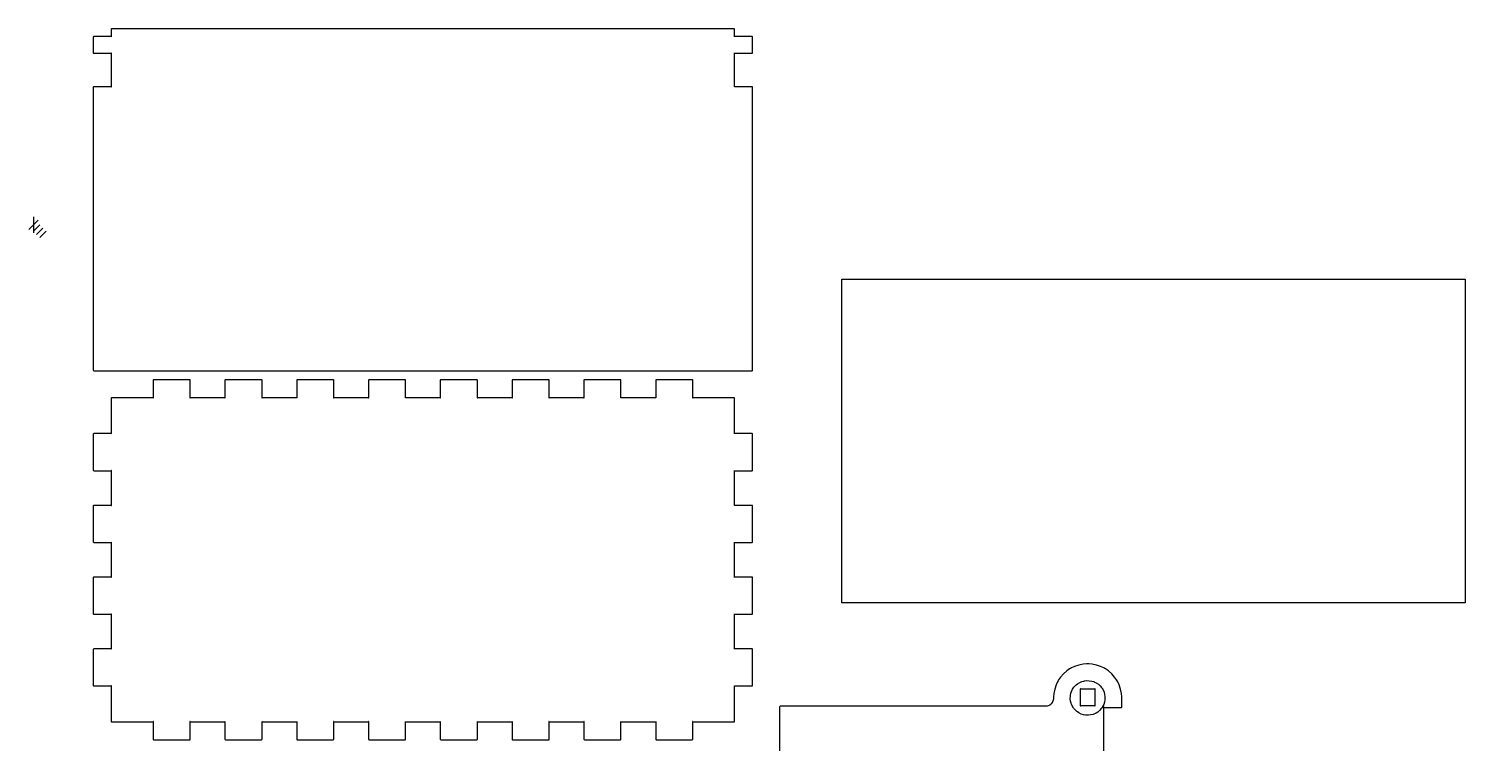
# Model space of a CAD drawing. Extents: x -1 to 239, y 10 to 330.
# Drawn here: x -0.8 to 239.3, y 210.2 to 329.8 of the extents above; entities that cross this region are included whole.
import ezdxf

# ---------------------------------------------------------------- set-up
doc = ezdxf.new("R2010")
doc.units = 0

msp = doc.modelspace()

# ---------------------------------------------------------------- linework, layer by layer
for p, q in [((13.029383, 329.775959), (13.000384, 329.721959)), ((13.000384, 329.721959), (13.000384, 329.703959)), ((13.000384, 329.703959), (13.000384, 328.50496)), ((13.081684, 329.804959), (13.029383, 329.775959)), ((13.099583, 329.804959), (13.081684, 329.804959)), ((117.099852, 329.804959), (13.099583, 329.804959)), ((117.116852, 329.804959), (117.099852, 329.804959)), ((117.170852, 329.775959), (117.116852, 329.804959)), ((117.198852, 329.721959), (117.170852, 329.775959)), ((117.198852, 329.703959), (117.198852, 329.721959)), ((117.198852, 328.50496), (117.198852, 329.703959)), ((10.029387, 328.47596), (10.000387, 328.42196)), ((10.000387, 328.42196), (10.000387, 328.40396)), ((10.000387, 328.40396), (10.000387, 325.806964)), ((10.081687, 328.50496), (10.029387, 328.47596)), ((10.099587, 328.50496), (10.081687, 328.50496)), ((13.000384, 328.50496), (10.099587, 328.50496)), ((13.000384, 328.50496), (13.000384, 328.49496)), ((13.010083, 328.50496), (13.000384, 328.50496)), ((13.000384, 328.49496), (13.014184, 328.46396)), ((13.041784, 328.49096), (13.010083, 328.50496)), ((13.014184, 328.46396), (13.037584, 328.46796)), ((13.037584, 328.46796), (13.041784, 328.49096)), ((117.188852, 328.50496), (117.156852, 328.49096)), ((117.156852, 328.49096), (117.161852, 328.46796)), ((117.161852, 328.46796), (117.183852, 328.46396)), ((117.183852, 328.46396), (117.198852, 328.49496)), ((117.198852, 328.50496), (117.188852, 328.50496)), ((120.099849, 328.50496), (117.198852, 328.50496)), ((117.198852, 328.49496), (117.198852, 328.50496)), ((120.116849, 328.50496), (120.099849, 328.50496)), ((120.170849, 328.47596), (120.116849, 328.50496)), ((120.199849, 328.42196), (120.170849, 328.47596)), ((120.199849, 328.40396), (120.199849, 328.42196)), ((120.199849, 325.806964), (120.199849, 328.40396)), ((10.000387, 325.806964), (10.000387, 325.789964)), ((10.000387, 325.789964), (10.029387, 325.736964)), ((10.029387, 325.736964), (10.081687, 325.705964)), ((10.081687, 325.705964), (10.099587, 325.705964)), ((10.099587, 325.705964), (13.000384, 325.705964)), ((13.014184, 325.748964), (13.000384, 325.716964)), ((13.000384, 325.716964), (13.000384, 325.705964)), ((13.000384, 325.705964), (13.010083, 325.705964)), ((13.000384, 325.705964), (13.000384, 320.106971)), ((13.010083, 325.705964), (13.041784, 325.720964)), ((13.037584, 325.744964), (13.014184, 325.748964)), ((13.041784, 325.720964), (13.037584, 325.744964)), ((117.161852, 325.744964), (117.156852, 325.720964)), ((117.156852, 325.720964), (117.188852, 325.705964)), ((117.183852, 325.748964), (117.161852, 325.744964)), ((117.198852, 325.716964), (117.183852, 325.748964)), ((117.188852, 325.705964), (117.198852, 325.705964)), ((117.198852, 325.705964), (117.198852, 325.716964)), ((117.198852, 320.106971), (117.198852, 325.705964)), ((117.198852, 325.705964), (120.099849, 325.705964)), ((120.099849, 325.705964), (120.116849, 325.705964)), ((120.116849, 325.705964), (120.170849, 325.736964)), ((120.170849, 325.736964), (120.199849, 325.789964)), ((120.199849, 325.789964), (120.199849, 325.806964)), ((10.029387, 320.077971), (10.000387, 320.025971)), ((10.000387, 320.025971), (10.000387, 320.007971)), ((10.000387, 320.007971), (10.000387, 275.704027)), ((10.081687, 320.106971), (10.029387, 320.077971)), ((10.099587, 320.106971), (10.081687, 320.106971)), ((13.000384, 320.106971), (10.099587, 320.106971)), ((13.000384, 320.106971), (13.000384, 320.096971)), ((13.010083, 320.106971), (13.000384, 320.106971)), ((13.000384, 320.096971), (13.014184, 320.065971)), ((13.041784, 320.093971), (13.010083, 320.106971)), ((13.014184, 320.065971), (13.037584, 320.069971)), ((13.037584, 320.069971), (13.041784, 320.093971)), ((117.188852, 320.106971), (117.156852, 320.093971)), ((117.156852, 320.093971), (117.161852, 320.069971)), ((117.161852, 320.069971), (117.183852, 320.065971)), ((117.183852, 320.065971), (117.198852, 320.096971)), ((117.198852, 320.106971), (117.188852, 320.106971)), ((120.099849, 320.106971), (117.198852, 320.106971)), ((117.198852, 320.096971), (117.198852, 320.106971)), ((120.116849, 320.106971), (120.099849, 320.106971)), ((120.170849, 320.077971), (120.116849, 320.106971)), ((120.199849, 320.025971), (120.170849, 320.077971)), ((120.199849, 320.007971), (120.199849, 320.025971)), ((120.199849, 275.704027), (120.199849, 320.007971)), ((135.12433, 287.900011), (239.324198, 287.900011)), ((135.12433, 233.80008), (135.12433, 287.900011)), ((135.12433, 287.900011), (135.12433, 287.900011)), ((239.324198, 287.900011), (239.324198, 233.80008)), ((10.000387, 275.704027), (10.000387, 272.70403)), ((120.199849, 272.70403), (120.199849, 275.704027)), ((10.000387, 272.70403), (10.000387, 272.688031)), ((10.000387, 272.688031), (10.029387, 272.634031)), ((10.029387, 272.634031), (10.081687, 272.603031)), ((10.081687, 272.603031), (10.099587, 272.603031)), ((10.099587, 272.603031), (13.099583, 272.603031)), ((13.099583, 272.603031), (117.099852, 272.603031)), ((13.099583, 272.603031), (13.099583, 272.603031)), ((117.099852, 272.603031), (120.099849, 272.603031)), ((120.099849, 272.603031), (120.116849, 272.603031)), ((120.116849, 272.603031), (120.170849, 272.634031)), ((120.170849, 272.634031), (120.199849, 272.688031)), ((120.199849, 272.688031), (120.199849, 272.70403)), ((20.028375, 271.075033), (19.999475, 271.022033)), ((19.999475, 271.022033), (19.999475, 271.004033)), ((19.999475, 271.004033), (19.999475, 268.104036)), ((20.082175, 271.104033), (20.028375, 271.075033)), ((20.100075, 271.104033), (20.082175, 271.104033)), ((26.100067, 271.104033), (20.100075, 271.104033)), ((26.116567, 271.104033), (26.100067, 271.104033)), ((26.170267, 271.075033), (26.116567, 271.104033)), ((26.200567, 271.022033), (26.170267, 271.075033)), ((26.200567, 271.004033), (26.200567, 271.022033)), ((26.200567, 268.104036), (26.200567, 271.004033)), ((32.02976, 271.075033), (32.00076, 271.022033)), ((32.00076, 271.022033), (32.00076, 271.004033)), ((32.00076, 271.004033), (32.00076, 268.104036)), ((32.08206, 271.104033), (32.02976, 271.075033)), ((32.09996, 271.104033), (32.08206, 271.104033)), ((38.099952, 271.104033), (32.09996, 271.104033)), ((38.116552, 271.104033), (38.099952, 271.104033)), ((38.170152, 271.075033), (38.116552, 271.104033)), ((38.199052, 271.022033), (38.170152, 271.075033)), ((38.199052, 271.004033), (38.199052, 271.022033)), ((38.199052, 268.104036), (38.199052, 271.004033)), ((44.028344, 271.075033), (43.999445, 271.022033)), ((43.999445, 271.022033), (43.999445, 271.004033)), ((43.999445, 271.004033), (43.999445, 268.104036)), ((44.082045, 271.104033), (44.028344, 271.075033)), ((44.099944, 271.104033), (44.082045, 271.104033)), ((50.100037, 271.104033), (44.099944, 271.104033)), ((50.116637, 271.104033), (50.100037, 271.104033)), ((50.170237, 271.075033), (50.116637, 271.104033)), ((50.200537, 271.022033), (50.170237, 271.075033)), ((50.200537, 271.004033), (50.200537, 271.022033)), ((50.200537, 268.104036), (50.200537, 271.004033)), ((56.028129, 271.075033), (55.99913, 271.022033)), ((55.99913, 271.022033), (55.99913, 271.004033)), ((55.99913, 271.004033), (55.99913, 268.104036)), ((56.082029, 271.104033), (56.028129, 271.075033)), ((56.099729, 271.104033), (56.082029, 271.104033)), ((62.099722, 271.104033), (56.099729, 271.104033)), ((62.116322, 271.104033), (62.099722, 271.104033)), ((62.169922, 271.075033), (62.116322, 271.104033)), ((62.200322, 271.022033), (62.169922, 271.075033)), ((62.200322, 271.004033), (62.200322, 271.022033)), ((62.200322, 268.104036), (62.200322, 271.004033)), ((68.029614, 271.075033), (68.000614, 271.022033)), ((68.000614, 271.022033), (68.000614, 271.004033)), ((68.000614, 271.004033), (68.000614, 268.104036)), ((68.081814, 271.104033), (68.029614, 271.075033)), ((68.099814, 271.104033), (68.081814, 271.104033)), ((74.099807, 271.104033), (68.099814, 271.104033)), ((74.116407, 271.104033), (74.099807, 271.104033)), ((74.170007, 271.075033), (74.116407, 271.104033)), ((74.200407, 271.022033), (74.170007, 271.075033)), ((74.200407, 271.004033), (74.200407, 271.022033)), ((74.200407, 268.104036), (74.200407, 271.004033)), ((80.029299, 271.075033), (80.000399, 271.022033)), ((80.000399, 271.022033), (80.000399, 271.004033)), ((80.000399, 271.004033), (80.000399, 268.104036)), ((80.081899, 271.104033), (80.029299, 271.075033)), ((80.099899, 271.104033), (80.081899, 271.104033)), ((86.099892, 271.104033), (80.099899, 271.104033)), ((86.116091, 271.104033), (86.099892, 271.104033)), ((86.170092, 271.075033), (86.116091, 271.104033)), ((86.200391, 271.022033), (86.170092, 271.075033)), ((86.200391, 271.004033), (86.200391, 271.022033)), ((86.200391, 268.104036), (86.200391, 271.004033)), ((92.027984, 271.075033), (91.999084, 271.022033)), ((91.999084, 271.022033), (91.999084, 271.004033)), ((91.999084, 271.004033), (91.999084, 268.104036)), ((92.081984, 271.104033), (92.027984, 271.075033)), ((92.099584, 271.104033), (92.081984, 271.104033)), ((98.099576, 271.104033), (92.099584, 271.104033)), ((98.116176, 271.104033), (98.099576, 271.104033)), ((98.169776, 271.075033), (98.116176, 271.104033)), ((98.200176, 271.022033), (98.169776, 271.075033)), ((98.200176, 271.004033), (98.200176, 271.022033)), ((98.200176, 268.104036), (98.200176, 271.004033)), ((104.029869, 271.075033), (104.000869, 271.022033)), ((104.000869, 271.022033), (104.000869, 271.004033)), ((104.000869, 271.004033), (104.000869, 268.104036)), ((104.081869, 271.104033), (104.029869, 271.075033)), ((104.099869, 271.104033), (104.081869, 271.104033)), ((110.099861, 271.104033), (104.099869, 271.104033)), ((110.115861, 271.104033), (110.099861, 271.104033)), ((110.169861, 271.075033), (110.115861, 271.104033)), ((110.199861, 271.022033), (110.169861, 271.075033)), ((110.199861, 271.004033), (110.199861, 271.022033)), ((110.199861, 268.104036), (110.199861, 271.004033)), ((13.029383, 268.075036), (13.000384, 268.021037)), ((13.000384, 268.021037), (13.000384, 268.004037)), ((13.000384, 268.004037), (13.000384, 262.104044)), ((13.081684, 268.104036), (13.029383, 268.075036)), ((13.099583, 268.104036), (13.081684, 268.104036)), ((19.999475, 268.104036), (13.099583, 268.104036)), ((19.999475, 268.104036), (19.999475, 268.095036)), ((20.009075, 268.104036), (19.999475, 268.104036)), ((19.999475, 268.095036), (20.013275, 268.063036)), ((20.040775, 268.090036), (20.009075, 268.104036)), ((20.013275, 268.063036), (20.036675, 268.067036)), ((20.036675, 268.067036), (20.040775, 268.090036)), ((26.189567, 268.104036), (26.157867, 268.090036)), ((26.157867, 268.090036), (26.162067, 268.067036)), ((26.162067, 268.067036), (26.185467, 268.063036)), ((26.185467, 268.063036), (26.200567, 268.095036)), ((26.200567, 268.104036), (26.189567, 268.104036)), ((32.00076, 268.104036), (26.200567, 268.104036)), ((26.200567, 268.095036), (26.200567, 268.104036)), ((32.00076, 268.104036), (32.00076, 268.095036)), ((32.01046, 268.104036), (32.00076, 268.104036)), ((32.00076, 268.095036), (32.01456, 268.063036)), ((32.04206, 268.090036), (32.01046, 268.104036)), ((32.01456, 268.063036), (32.03796, 268.067036)), ((32.03796, 268.067036), (32.04206, 268.090036)), ((38.188152, 268.104036), (38.156352, 268.090036)), ((38.156352, 268.090036), (38.162052, 268.067036)), ((38.162052, 268.067036), (38.183952, 268.063036)), ((38.183952, 268.063036), (38.199052, 268.095036)), ((38.199052, 268.104036), (38.188152, 268.104036)), ((43.999445, 268.104036), (38.199052, 268.104036)), ((38.199052, 268.095036), (38.199052, 268.104036)), ((43.999445, 268.104036), (43.999445, 268.095036)), ((44.008944, 268.104036), (43.999445, 268.104036)), ((43.999445, 268.095036), (44.013244, 268.063036)), ((44.040744, 268.090036), (44.008944, 268.104036)), ((44.013244, 268.063036), (44.036444, 268.067036)), ((44.036444, 268.067036), (44.040744, 268.090036)), ((50.189637, 268.104036), (50.157837, 268.090036)), ((50.157837, 268.090036), (50.161737, 268.067036)), ((50.161737, 268.067036), (50.185437, 268.063036)), ((50.185437, 268.063036), (50.200537, 268.095036)), ((50.200537, 268.104036), (50.189637, 268.104036)), ((55.99913, 268.104036), (50.200537, 268.104036)), ((50.200537, 268.095036), (50.200537, 268.104036)), ((55.99913, 268.104036), (55.99913, 268.095036)), ((56.009029, 268.104036), (55.99913, 268.104036)), ((55.99913, 268.095036), (56.012929, 268.063036)), ((56.040429, 268.090036), (56.009029, 268.104036)), ((56.012929, 268.063036), (56.036529, 268.067036)), ((56.036529, 268.067036), (56.040429, 268.090036)), ((62.189322, 268.104036), (62.157622, 268.090036)), ((62.157622, 268.090036), (62.161822, 268.067036)), ((62.161822, 268.067036), (62.185122, 268.063036)), ((62.185122, 268.063036), (62.200322, 268.095036)), ((62.200322, 268.104036), (62.189322, 268.104036)), ((68.000614, 268.104036), (62.200322, 268.104036)), ((62.200322, 268.095036), (62.200322, 268.104036)), ((68.000614, 268.104036), (68.000614, 268.095036)), ((68.010214, 268.104036), (68.000614, 268.104036)), ((68.000614, 268.095036), (68.014414, 268.063036)), ((68.041914, 268.090036), (68.010214, 268.104036)), ((68.014414, 268.063036), (68.037714, 268.067036)), ((68.037714, 268.067036), (68.041914, 268.090036)), ((74.189407, 268.104036), (74.157707, 268.090036)), ((74.157707, 268.090036), (74.161907, 268.067036)), ((74.161907, 268.067036), (74.185207, 268.063036)), ((74.185207, 268.063036), (74.200407, 268.095036)), ((74.200407, 268.104036), (74.189407, 268.104036)), ((80.000399, 268.104036), (74.200407, 268.104036)), ((74.200407, 268.095036), (74.200407, 268.104036)), ((80.000399, 268.104036), (80.000399, 268.095036)), ((80.010299, 268.104036), (80.000399, 268.104036)), ((80.000399, 268.095036), (80.014499, 268.063036)), ((80.041999, 268.090036), (80.010299, 268.104036)), ((80.014499, 268.063036), (80.037799, 268.067036)), ((80.037799, 268.067036), (80.041999, 268.090036)), ((86.189192, 268.104036), (86.157791, 268.090036)), ((86.157791, 268.090036), (86.161592, 268.067036)), ((86.161592, 268.067036), (86.185291, 268.063036)), ((86.185291, 268.063036), (86.200391, 268.095036)), ((86.200391, 268.104036), (86.189192, 268.104036)), ((91.999084, 268.104036), (86.200391, 268.104036)), ((86.200391, 268.095036), (86.200391, 268.104036)), ((91.999084, 268.104036), (91.999084, 268.095036)), ((92.008884, 268.104036), (91.999084, 268.104036)), ((91.999084, 268.095036), (92.012784, 268.063036)), ((92.040284, 268.090036), (92.008884, 268.104036)), ((92.012784, 268.063036), (92.036384, 268.067036)), ((92.036384, 268.067036), (92.040284, 268.090036)), ((98.189176, 268.104036), (98.157476, 268.090036)), ((98.157476, 268.090036), (98.161676, 268.067036)), ((98.161676, 268.067036), (98.184976, 268.063036)), ((98.184976, 268.063036), (98.200176, 268.095036)), ((98.200176, 268.104036), (98.189176, 268.104036)), ((104.000869, 268.104036), (98.200176, 268.104036)), ((98.200176, 268.095036), (98.200176, 268.104036)), ((104.000869, 268.104036), (104.000869, 268.095036)), ((104.009869, 268.104036), (104.000869, 268.104036)), ((104.000869, 268.095036), (104.013869, 268.063036)), ((104.041869, 268.090036), (104.009869, 268.104036)), ((104.013869, 268.063036), (104.037869, 268.067036)), ((104.037869, 268.067036), (104.041869, 268.090036)), ((110.188861, 268.104036), (110.157861, 268.090036)), ((110.157861, 268.090036), (110.161861, 268.067036)), ((110.161861, 268.067036), (110.184861, 268.063036)), ((110.184861, 268.063036), (110.199861, 268.095036)), ((110.199861, 268.104036), (110.188861, 268.104036)), ((117.099852, 268.104036), (110.199861, 268.104036)), ((110.199861, 268.095036), (110.199861, 268.104036)), ((117.116852, 268.104036), (117.099852, 268.104036)), ((117.170852, 268.075036), (117.116852, 268.104036)), ((117.198852, 268.021037), (117.170852, 268.075036)), ((117.198852, 268.004037), (117.198852, 268.021037)), ((117.198852, 262.104044), (117.198852, 268.004037)), ((10.029387, 262.075044), (10.000387, 262.021044)), ((10.000387, 262.021044), (10.000387, 262.004044)), ((10.000387, 262.004044), (10.000387, 256.004052)), ((10.081687, 262.104044), (10.029387, 262.075044)), ((10.099587, 262.104044), (10.081687, 262.104044)), ((13.000384, 262.104044), (10.099587, 262.104044)), ((13.000384, 262.104044), (13.000384, 262.094044)), ((13.010083, 262.104044), (13.000384, 262.104044)), ((13.000384, 262.094044), (13.014184, 262.063044)), ((13.041784, 262.091044), (13.010083, 262.104044)), ((13.014184, 262.063044), (13.037584, 262.067044)), ((13.037584, 262.067044), (13.041784, 262.091044)), ((117.188852, 262.104044), (117.156852, 262.091044)), ((117.156852, 262.091044), (117.161852, 262.067044)), ((117.161852, 262.067044), (117.183852, 262.063044)), ((117.183852, 262.063044), (117.198852, 262.094044)), ((117.198852, 262.104044), (117.188852, 262.104044)), ((120.099849, 262.104044), (117.198852, 262.104044)), ((117.198852, 262.094044), (117.198852, 262.104044)), ((120.116849, 262.104044), (120.099849, 262.104044)), ((120.170849, 262.075044), (120.116849, 262.104044)), ((120.199849, 262.021044), (120.170849, 262.075044)), ((120.199849, 262.004044), (120.199849, 262.021044)), ((120.199849, 256.004052), (120.199849, 262.004044)), ((10.000387, 256.004052), (10.000387, 255.987052)), ((10.000387, 255.987052), (10.029387, 255.933052)), ((10.029387, 255.933052), (10.081687, 255.904052)), ((10.081687, 255.904052), (10.099587, 255.904052)), ((10.099587, 255.904052), (13.000384, 255.904052)), ((13.014184, 255.947052), (13.000384, 255.916052)), ((13.000384, 255.916052), (13.000384, 255.904052)), ((13.000384, 255.904052), (13.010083, 255.904052)), ((13.000384, 255.904052), (13.000384, 250.104059)), ((13.010083, 255.904052), (13.041784, 255.919052)), ((13.037584, 255.942052), (13.014184, 255.947052)), ((13.041784, 255.919052), (13.037584, 255.942052)), ((117.161852, 255.942052), (117.156852, 255.919052)), ((117.156852, 255.919052), (117.188852, 255.904052)), ((117.183852, 255.947052), (117.161852, 255.942052)), ((117.198852, 255.916052), (117.183852, 255.947052)), ((117.188852, 255.904052), (117.198852, 255.904052)), ((117.198852, 255.904052), (117.198852, 255.916052)), ((117.198852, 250.104059), (117.198852, 255.904052)), ((117.198852, 255.904052), (120.099849, 255.904052)), ((120.099849, 255.904052), (120.116849, 255.904052)), ((120.116849, 255.904052), (120.170849, 255.933052)), ((120.170849, 255.933052), (120.199849, 255.987052)), ((120.199849, 255.987052), (120.199849, 256.004052)), ((10.029387, 250.075059), (10.000387, 250.022059)), ((10.000387, 250.022059), (10.000387, 250.004059)), ((10.000387, 250.004059), (10.000387, 244.004067)), ((10.081687, 250.104059), (10.029387, 250.075059)), ((10.099587, 250.104059), (10.081687, 250.104059)), ((13.000384, 250.104059), (10.099587, 250.104059)), ((13.000384, 250.104059), (13.000384, 250.095059)), ((13.010083, 250.104059), (13.000384, 250.104059)), ((13.000384, 250.095059), (13.014184, 250.063059)), ((13.041784, 250.091059), (13.010083, 250.104059)), ((13.014184, 250.063059), (13.037584, 250.067059)), ((13.037584, 250.067059), (13.041784, 250.091059)), ((117.188852, 250.104059), (117.156852, 250.091059)), ((117.156852, 250.091059), (117.161852, 250.067059)), ((117.161852, 250.067059), (117.183852, 250.063059)), ((117.183852, 250.063059), (117.198852, 250.095059)), ((117.198852, 250.104059), (117.188852, 250.104059)), ((120.099849, 250.104059), (117.198852, 250.104059)), ((117.198852, 250.095059), (117.198852, 250.104059)), ((120.116849, 250.104059), (120.099849, 250.104059)), ((120.170849, 250.075059), (120.116849, 250.104059)), ((120.199849, 250.022059), (120.170849, 250.075059)), ((120.199849, 250.004059), (120.199849, 250.022059)), ((120.199849, 244.004067), (120.199849, 250.004059)), ((10.000387, 244.004067), (10.000387, 243.987067)), ((10.000387, 243.987067), (10.029387, 243.933067)), ((10.029387, 243.933067), (10.081687, 243.905067)), ((10.081687, 243.905067), (10.099587, 243.905067)), ((10.099587, 243.905067), (13.000384, 243.905067)), ((13.014184, 243.947067), (13.000384, 243.915067)), ((13.000384, 243.915067), (13.000384, 243.905067)), ((13.000384, 243.905067), (13.010083, 243.905067)), ((13.000384, 243.905067), (13.000384, 238.104074)), ((13.010083, 243.905067), (13.041784, 243.920067)), ((13.037584, 243.942067), (13.014184, 243.947067)), ((13.041784, 243.920067), (13.037584, 243.942067)), ((117.161852, 243.942067), (117.156852, 243.920067)), ((117.156852, 243.920067), (117.188852, 243.905067)), ((117.183852, 243.947067), (117.161852, 243.942067)), ((117.198852, 243.915067), (117.183852, 243.947067)), ((117.188852, 243.905067), (117.198852, 243.905067)), ((117.198852, 243.905067), (117.198852, 243.915067)), ((117.198852, 238.104074), (117.198852, 243.905067)), ((117.198852, 243.905067), (120.099849, 243.905067)), ((120.099849, 243.905067), (120.116849, 243.905067)), ((120.116849, 243.905067), (120.170849, 243.933067)), ((120.170849, 243.933067), (120.199849, 243.987067)), ((120.199849, 243.987067), (120.199849, 244.004067)), ((10.029387, 238.075074), (10.000387, 238.022074)), ((10.000387, 238.022074), (10.000387, 238.004074)), ((10.000387, 238.004074), (10.000387, 232.004082)), ((10.081687, 238.104074), (10.029387, 238.075074)), ((10.099587, 238.104074), (10.081687, 238.104074)), ((13.000384, 238.104074), (10.099587, 238.104074)), ((13.000384, 238.104074), (13.000384, 238.095074)), ((13.010083, 238.104074), (13.000384, 238.104074)), ((13.000384, 238.095074), (13.014184, 238.063074)), ((13.041784, 238.090074), (13.010083, 238.104074)), ((13.014184, 238.063074), (13.037584, 238.067074)), ((13.037584, 238.067074), (13.041784, 238.090074)), ((117.188852, 238.104074), (117.156852, 238.090074)), ((117.156852, 238.090074), (117.161852, 238.067074)), ((117.161852, 238.067074), (117.183852, 238.063074)), ((117.183852, 238.063074), (117.198852, 238.095074)), ((117.198852, 238.104074), (117.188852, 238.104074)), ((120.099849, 238.104074), (117.198852, 238.104074)), ((117.198852, 238.095074), (117.198852, 238.104074)), ((120.116849, 238.104074), (120.099849, 238.104074)), ((120.170849, 238.075074), (120.116849, 238.104074)), ((120.199849, 238.022074), (120.170849, 238.075074)), ((120.199849, 238.004074), (120.199849, 238.022074)), ((120.199849, 232.004082), (120.199849, 238.004074)), ((239.324198, 233.80008), (135.12433, 233.80008)), ((10.000387, 232.004082), (10.000387, 231.987082)), ((10.000387, 231.987082), (10.029387, 231.933082)), ((10.029387, 231.933082), (10.081687, 231.903082)), ((10.081687, 231.903082), (10.099587, 231.903082)), ((10.099587, 231.903082), (13.000384, 231.903082)), ((13.014184, 231.946082), (13.000384, 231.914082)), ((13.000384, 231.914082), (13.000384, 231.903082)), ((13.000384, 231.903082), (13.010083, 231.903082)), ((13.000384, 231.903082), (13.000384, 226.104089)), ((13.010083, 231.903082), (13.041784, 231.918082)), ((13.037584, 231.942082), (13.014184, 231.946082)), ((13.041784, 231.918082), (13.037584, 231.942082)), ((117.161852, 231.942082), (117.156852, 231.918082)), ((117.156852, 231.918082), (117.188852, 231.903082)), ((117.183852, 231.946082), (117.161852, 231.942082)), ((117.198852, 231.914082), (117.183852, 231.946082)), ((117.188852, 231.903082), (117.198852, 231.903082)), ((117.198852, 231.903082), (117.198852, 231.914082)), ((117.198852, 226.104089), (117.198852, 231.903082)), ((117.198852, 231.903082), (120.099849, 231.903082)), ((120.099849, 231.903082), (120.116849, 231.903082)), ((120.116849, 231.903082), (120.170849, 231.933082)), ((120.170849, 231.933082), (120.199849, 231.987082)), ((120.199849, 231.987082), (120.199849, 232.004082)), ((10.029387, 226.076089), (10.000387, 226.022089)), ((10.000387, 226.022089), (10.000387, 226.004089)), ((10.000387, 226.004089), (10.000387, 220.004097)), ((10.081687, 226.104089), (10.029387, 226.076089)), ((10.099587, 226.104089), (10.081687, 226.104089)), ((13.000384, 226.104089), (10.099587, 226.104089)), ((13.000384, 226.104089), (13.000384, 226.095089)), ((13.010083, 226.104089), (13.000384, 226.104089)), ((13.000384, 226.095089), (13.014184, 226.063089)), ((13.041784, 226.091089), (13.010083, 226.104089)), ((13.014184, 226.063089), (13.037584, 226.067089)), ((13.037584, 226.067089), (13.041784, 226.091089)), ((117.188852, 226.104089), (117.156852, 226.091089)), ((117.156852, 226.091089), (117.161852, 226.067089)), ((117.161852, 226.067089), (117.183852, 226.063089)), ((117.183852, 226.063089), (117.198852, 226.095089)), ((117.198852, 226.104089), (117.188852, 226.104089)), ((120.099849, 226.104089), (117.198852, 226.104089)), ((117.198852, 226.095089), (117.198852, 226.104089)), ((120.116849, 226.104089), (120.099849, 226.104089)), ((120.170849, 226.076089), (120.116849, 226.104089)), ((120.199849, 226.022089), (120.170849, 226.076089)), ((120.199849, 226.004089), (120.199849, 226.022089)), ((120.199849, 220.004097), (120.199849, 226.004089)), ((174.72678, 223.406093), (174.020781, 223.168093)), ((175.455779, 223.552093), (174.72678, 223.406093)), ((176.013778, 223.600092), (175.455779, 223.552093)), ((176.201778, 223.600092), (176.013778, 223.600092)), ((176.386778, 223.600092), (176.201778, 223.600092)), ((176.945777, 223.552093), (176.386778, 223.600092)), ((177.675776, 223.406093), (176.945777, 223.552093)), ((178.379775, 223.168093), (177.675776, 223.406093)), ((171.358784, 220.912096), (171.266784, 220.751096)), ((171.680784, 221.372095), (171.358784, 220.912096)), ((172.171783, 221.932095), (171.680784, 221.372095)), ((172.731782, 222.422094), (172.171783, 221.932095)), ((173.191782, 222.745094), (172.731782, 222.422094)), ((173.352782, 222.837094), (173.191782, 222.745094)), ((173.512781, 222.931093), (173.352782, 222.837094)), ((174.020781, 223.168093), (173.512781, 222.931093)), ((178.888775, 222.931093), (178.379775, 223.168093)), ((179.050774, 222.837094), (178.888775, 222.931093)), ((179.210774, 222.745094), (179.050774, 222.837094)), ((179.670774, 222.422094), (179.210774, 222.745094)), ((180.229773, 221.932095), (179.670774, 222.422094)), ((180.719772, 221.372095), (180.229773, 221.932095)), ((181.041772, 220.913096), (180.719772, 221.372095)), ((181.135772, 220.751096), (181.041772, 220.913096)), ((10.000387, 220.004097), (10.000387, 219.987097)), ((10.000387, 219.987097), (10.029387, 219.934097)), ((10.029387, 219.934097), (10.081687, 219.903097)), ((10.081687, 219.903097), (10.099587, 219.903097)), ((10.099587, 219.903097), (13.000384, 219.903097)), ((13.014184, 219.946097), (13.000384, 219.914097)), ((13.000384, 219.914097), (13.000384, 219.903097)), ((13.000384, 219.903097), (13.010083, 219.903097)), ((13.000384, 219.903097), (13.000384, 214.004105)), ((13.010083, 219.903097), (13.041784, 219.918097)), ((13.037584, 219.942097), (13.014184, 219.946097)), ((13.041784, 219.918097), (13.037584, 219.942097)), ((117.161852, 219.942097), (117.156852, 219.918097)), ((117.156852, 219.918097), (117.188852, 219.903097)), ((117.183852, 219.946097), (117.161852, 219.942097)), ((117.198852, 219.914097), (117.183852, 219.946097)), ((117.188852, 219.903097), (117.198852, 219.903097)), ((117.198852, 219.903097), (117.198852, 219.914097)), ((117.198852, 214.004105), (117.198852, 219.903097)), ((117.198852, 219.903097), (120.099849, 219.903097)), ((120.099849, 219.903097), (120.116849, 219.903097)), ((120.116849, 219.903097), (120.170849, 219.934097)), ((120.170849, 219.934097), (120.199849, 219.987097)), ((120.199849, 219.987097), (120.199849, 220.004097)), ((170.550785, 218.648099), (170.502785, 218.090099)), ((170.695785, 219.378098), (170.550785, 218.648099)), ((170.935785, 220.082097), (170.695785, 219.378098)), ((171.172784, 220.591096), (170.935785, 220.082097)), ((171.266784, 220.751096), (171.172784, 220.591096)), ((173.358782, 218.487099), (173.382782, 218.586099)), ((173.382782, 218.586099), (173.406781, 218.686099)), ((173.406781, 218.686099), (173.508781, 218.981098)), ((173.508781, 218.981098), (173.688781, 219.352098)), ((173.688781, 219.352098), (173.920781, 219.694098)), ((173.920781, 219.694098), (174.124781, 219.931097)), ((174.124781, 219.931097), (174.20078, 220.001097)), ((174.20078, 220.001097), (174.27478, 220.073097)), ((174.27478, 220.073097), (174.51978, 220.266097)), ((174.51978, 220.266097), (174.87278, 220.480096)), ((174.87278, 220.480096), (175.251779, 220.643096)), ((174.964779, 219.440098), (174.95978, 219.417098)), ((174.95978, 219.417098), (174.99178, 219.402098)), ((174.98678, 219.444098), (174.964779, 219.440098)), ((175.00178, 219.413098), (174.98678, 219.444098)), ((174.99178, 219.402098), (175.00178, 219.402098)), ((175.00178, 219.402098), (175.00178, 219.413098)), ((175.00178, 216.601101), (175.00178, 219.402098)), ((175.00178, 219.402098), (176.201778, 219.402098)), ((175.251779, 220.643096), (175.550779, 220.730096)), ((175.550779, 220.730096), (175.652779, 220.749096)), ((175.652779, 220.749096), (175.753779, 220.770096)), ((175.753779, 220.770096), (176.063778, 220.799096)), ((176.063778, 220.799096), (176.476778, 220.789096)), ((176.201778, 219.402098), (177.399777, 219.402098)), ((176.201778, 219.402098), (176.201778, 219.402098)), ((176.476778, 220.789096), (176.882777, 220.720096)), ((176.882777, 220.720096), (177.182777, 220.632096)), ((177.182777, 220.632096), (177.278777, 220.594096)), ((177.278777, 220.594096), (177.373776, 220.556096)), ((177.373776, 220.556096), (177.652776, 220.413097)), ((177.413776, 219.444098), (177.399777, 219.413098)), ((177.399777, 219.413098), (177.399777, 219.402098)), ((177.399777, 219.402098), (177.409776, 219.402098)), ((177.399777, 219.402098), (177.399777, 216.601101)), ((177.409776, 219.402098), (177.441776, 219.417098)), ((177.437776, 219.440098), (177.413776, 219.444098)), ((177.441776, 219.417098), (177.437776, 219.440098)), ((177.652776, 220.413097), (177.993776, 220.182097)), ((177.993776, 220.182097), (178.298775, 219.905097)), ((178.298775, 219.905097), (178.502775, 219.669097)), ((178.502775, 219.669097), (178.562775, 219.583098)), ((178.562775, 219.583098), (178.622775, 219.501098)), ((178.622775, 219.501098), (178.777775, 219.231098)), ((178.777775, 219.231098), (178.940775, 218.852098)), ((178.940775, 218.852098), (179.047774, 218.452099)), ((181.228772, 220.591096), (181.135772, 220.751096)), ((181.465771, 220.082097), (181.228772, 220.591096)), ((181.704771, 219.378098), (181.465771, 220.082097)), ((181.849771, 218.648099), (181.704771, 219.378098)), ((181.899771, 218.090099), (181.849771, 218.648099)), ((124.728843, 216.473101), (124.699843, 216.420101)), ((124.699843, 216.420101), (124.699843, 216.402102)), ((124.699843, 216.402102), (124.699843, 209.051111)), ((124.782843, 216.502102), (124.728843, 216.473101)), ((124.800843, 216.502102), (124.782843, 216.502102)), ((169.102787, 216.502102), (124.800843, 216.502102)), ((169.192787, 216.502102), (169.102787, 216.502102)), ((169.465786, 216.551101), (169.192787, 216.502102)), ((169.750786, 216.659101), (169.465786, 216.551101)), ((169.804786, 216.690101), (169.750786, 216.659101)), ((169.856786, 216.721101), (169.804786, 216.690101)), ((170.092786, 216.913101), (169.856786, 216.721101)), ((170.283786, 217.1501), (170.092786, 216.913101)), ((170.315785, 217.202101), (170.283786, 217.1501)), ((170.345786, 217.2561), (170.315785, 217.202101)), ((170.454785, 217.5401), (170.345786, 217.2561)), ((170.502785, 217.8131), (170.454785, 217.5401)), ((170.502785, 218.090099), (170.502785, 217.9021)), ((170.502785, 217.9021), (170.502785, 217.8131)), ((173.304782, 217.7641), (173.313782, 218.178099)), ((173.353781, 217.3551), (173.304782, 217.7641)), ((173.313782, 218.178099), (173.358782, 218.487099)), ((173.426782, 217.051101), (173.353781, 217.3551)), ((173.461781, 216.953101), (173.426782, 217.051101)), ((173.494781, 216.856101), (173.461781, 216.953101)), ((173.624781, 216.572101), (173.494781, 216.856101)), ((173.838781, 216.220102), (173.624781, 216.572101)), ((174.100781, 215.903102), (173.838781, 216.220102)), ((174.99178, 216.601101), (174.95978, 216.588101)), ((174.95978, 216.588101), (174.964779, 216.564101)), ((174.964779, 216.564101), (174.98678, 216.560101)), ((174.98678, 216.560101), (175.00178, 216.592101)), ((175.00178, 216.601101), (174.99178, 216.601101)), ((177.399777, 216.601101), (175.00178, 216.601101)), ((175.00178, 216.592101), (175.00178, 216.601101)), ((177.399777, 216.601101), (177.399777, 216.592101)), ((177.409776, 216.601101), (177.399777, 216.601101)), ((177.399777, 216.592101), (177.413776, 216.560101)), ((177.441776, 216.588101), (177.409776, 216.601101)), ((177.413776, 216.560101), (177.437776, 216.564101)), ((177.437776, 216.564101), (177.441776, 216.588101)), ((178.480775, 216.110102), (178.202776, 215.804102)), ((178.660775, 216.364102), (178.480775, 216.110102)), ((178.713775, 216.452101), (178.660775, 216.364102)), ((178.710775, 216.449102), (178.699775, 216.414101)), ((178.699775, 216.414101), (178.699775, 216.402102)), ((178.699775, 216.402102), (178.699775, 216.389102)), ((178.699775, 216.389102), (178.710775, 216.356102)), ((178.713775, 216.452101), (178.710775, 216.449102)), ((178.710775, 216.356102), (178.713775, 216.352101)), ((178.763775, 216.542101), (178.713775, 216.452101)), ((178.717775, 216.461101), (178.713775, 216.452101)), ((178.713775, 216.352101), (178.714775, 216.349102)), ((178.714775, 216.349102), (178.744775, 216.318102)), ((178.777775, 216.502102), (178.717775, 216.461101)), ((178.744775, 216.318102), (178.748775, 216.315102)), ((178.748775, 216.315102), (178.751775, 216.313102)), ((178.751775, 216.313102), (178.787775, 216.303102)), ((178.893775, 216.826101), (178.763775, 216.542101)), ((178.799775, 216.502102), (178.777775, 216.502102)), ((178.787775, 216.303102), (178.799775, 216.303102)), ((178.816775, 216.502102), (178.799775, 216.502102)), ((178.799775, 216.303102), (181.800771, 216.303102)), ((178.870775, 216.473101), (178.816775, 216.502102)), ((178.899775, 216.420101), (178.870775, 216.473101)), ((179.019775, 217.219101), (178.893775, 216.826101)), ((178.899775, 216.402102), (178.899775, 216.420101)), ((178.899775, 209.051111), (178.899775, 216.402102)), ((179.087774, 217.6271), (179.019775, 217.219101)), ((179.047774, 218.452099), (179.092774, 218.143099)), ((179.101774, 217.9381), (179.087774, 217.6271)), ((179.092774, 218.143099), (179.097774, 218.040099)), ((179.097774, 218.040099), (179.101774, 217.9381)), ((181.800771, 216.303102), (181.816771, 216.303102)), ((181.816771, 216.303102), (181.870771, 216.331102)), ((181.870771, 216.331102), (181.899771, 216.385102)), ((181.899771, 217.9021), (181.899771, 218.090099)), ((181.899771, 216.402102), (181.899771, 217.9021)), ((181.899771, 216.385102), (181.899771, 216.402102)), ((13.000384, 214.004105), (13.000384, 213.987105)), ((13.000384, 213.987105), (13.029383, 213.934105)), ((13.029383, 213.934105), (13.081684, 213.905105)), ((13.081684, 213.905105), (13.099583, 213.905105)), ((13.099583, 213.905105), (19.999475, 213.905105)), ((13.099583, 213.905105), (13.099583, 213.905105)), ((20.013275, 213.947105), (19.999475, 213.916105)), ((19.999475, 213.916105), (19.999475, 213.905105)), ((19.999475, 213.905105), (20.009075, 213.905105)), ((19.999475, 213.905105), (19.999475, 211.004108)), ((20.009075, 213.905105), (20.040775, 213.920105)), ((20.036675, 213.942105), (20.013275, 213.947105)), ((20.040775, 213.920105), (20.036675, 213.942105)), ((26.162067, 213.942105), (26.157867, 213.920105)), ((26.157867, 213.920105), (26.189567, 213.905105)), ((26.185467, 213.947105), (26.162067, 213.942105)), ((26.200567, 213.916105), (26.185467, 213.947105)), ((26.189567, 213.905105), (26.200567, 213.905105)), ((26.200567, 213.905105), (26.200567, 213.916105)), ((26.200567, 211.004108), (26.200567, 213.905105)), ((26.200567, 213.905105), (32.00076, 213.905105)), ((32.01456, 213.947105), (32.00076, 213.916105)), ((32.00076, 213.916105), (32.00076, 213.905105)), ((32.00076, 213.905105), (32.01046, 213.905105)), ((32.00076, 213.905105), (32.00076, 211.004108)), ((32.01046, 213.905105), (32.04206, 213.920105)), ((32.03796, 213.942105), (32.01456, 213.947105)), ((32.04206, 213.920105), (32.03796, 213.942105)), ((38.162052, 213.942105), (38.156352, 213.920105)), ((38.156352, 213.920105), (38.188152, 213.905105)), ((38.183952, 213.947105), (38.162052, 213.942105)), ((38.199052, 213.916105), (38.183952, 213.947105)), ((38.188152, 213.905105), (38.199052, 213.905105)), ((38.199052, 213.905105), (38.199052, 213.916105)), ((38.199052, 211.004108), (38.199052, 213.905105)), ((38.199052, 213.905105), (43.999445, 213.905105)), ((44.013244, 213.947105), (43.999445, 213.916105)), ((43.999445, 213.916105), (43.999445, 213.905105)), ((43.999445, 213.905105), (44.008944, 213.905105)), ((43.999445, 213.905105), (43.999445, 211.004108)), ((44.008944, 213.905105), (44.040744, 213.920105)), ((44.036444, 213.942105), (44.013244, 213.947105)), ((44.040744, 213.920105), (44.036444, 213.942105)), ((50.161737, 213.942105), (50.157837, 213.920105)), ((50.157837, 213.920105), (50.189637, 213.905105)), ((50.185437, 213.947105), (50.161737, 213.942105)), ((50.200537, 213.916105), (50.185437, 213.947105)), ((50.189637, 213.905105), (50.200537, 213.905105)), ((50.200537, 213.905105), (50.200537, 213.916105)), ((50.200537, 211.004108), (50.200537, 213.905105)), ((50.200537, 213.905105), (55.99913, 213.905105)), ((56.012929, 213.947105), (55.99913, 213.916105)), ((55.99913, 213.916105), (55.99913, 213.905105)), ((55.99913, 213.905105), (56.009029, 213.905105)), ((55.99913, 213.905105), (55.99913, 211.004108)), ((56.009029, 213.905105), (56.040429, 213.920105)), ((56.036529, 213.942105), (56.012929, 213.947105)), ((56.040429, 213.920105), (56.036529, 213.942105)), ((62.161822, 213.942105), (62.157622, 213.920105)), ((62.157622, 213.920105), (62.189322, 213.905105)), ((62.185122, 213.947105), (62.161822, 213.942105)), ((62.200322, 213.916105), (62.185122, 213.947105)), ((62.189322, 213.905105), (62.200322, 213.905105)), ((62.200322, 213.905105), (62.200322, 213.916105)), ((62.200322, 211.004108), (62.200322, 213.905105)), ((62.200322, 213.905105), (68.000614, 213.905105)), ((68.014414, 213.947105), (68.000614, 213.916105)), ((68.000614, 213.916105), (68.000614, 213.905105)), ((68.000614, 213.905105), (68.010214, 213.905105)), ((68.000614, 213.905105), (68.000614, 211.004108)), ((68.010214, 213.905105), (68.041914, 213.920105)), ((68.037714, 213.942105), (68.014414, 213.947105)), ((68.041914, 213.920105), (68.037714, 213.942105)), ((74.161907, 213.942105), (74.157707, 213.920105)), ((74.157707, 213.920105), (74.189407, 213.905105)), ((74.185207, 213.947105), (74.161907, 213.942105)), ((74.200407, 213.916105), (74.185207, 213.947105)), ((74.189407, 213.905105), (74.200407, 213.905105)), ((74.200407, 213.905105), (74.200407, 213.916105)), ((74.200407, 211.004108), (74.200407, 213.905105)), ((74.200407, 213.905105), (80.000399, 213.905105)), ((80.014499, 213.947105), (80.000399, 213.916105)), ((80.000399, 213.916105), (80.000399, 213.905105)), ((80.000399, 213.905105), (80.010299, 213.905105)), ((80.000399, 213.905105), (80.000399, 211.004108)), ((80.010299, 213.905105), (80.041999, 213.920105)), ((80.037799, 213.942105), (80.014499, 213.947105)), ((80.041999, 213.920105), (80.037799, 213.942105)), ((86.161592, 213.942105), (86.157791, 213.920105)), ((86.157791, 213.920105), (86.189192, 213.905105)), ((86.185291, 213.947105), (86.161592, 213.942105)), ((86.200391, 213.916105), (86.185291, 213.947105)), ((86.189192, 213.905105), (86.200391, 213.905105)), ((86.200391, 213.905105), (86.200391, 213.916105)), ((86.200391, 211.004108), (86.200391, 213.905105)), ((86.200391, 213.905105), (91.999084, 213.905105)), ((92.012784, 213.947105), (91.999084, 213.916105)), ((91.999084, 213.916105), (91.999084, 213.905105)), ((91.999084, 213.905105), (92.008884, 213.905105)), ((91.999084, 213.905105), (91.999084, 211.004108)), ((92.008884, 213.905105), (92.040284, 213.920105)), ((92.036384, 213.942105), (92.012784, 213.947105)), ((92.040284, 213.920105), (92.036384, 213.942105)), ((98.161676, 213.942105), (98.157476, 213.920105)), ((98.157476, 213.920105), (98.189176, 213.905105)), ((98.184976, 213.947105), (98.161676, 213.942105)), ((98.200176, 213.916105), (98.184976, 213.947105)), ((98.189176, 213.905105), (98.200176, 213.905105)), ((98.200176, 213.905105), (98.200176, 213.916105)), ((98.200176, 211.004108), (98.200176, 213.905105)), ((98.200176, 213.905105), (104.000869, 213.905105)), ((104.013869, 213.947105), (104.000869, 213.916105)), ((104.000869, 213.916105), (104.000869, 213.905105)), ((104.000869, 213.905105), (104.009869, 213.905105)), ((104.000869, 213.905105), (104.000869, 211.004108)), ((104.009869, 213.905105), (104.041869, 213.920105)), ((104.037869, 213.942105), (104.013869, 213.947105)), ((104.041869, 213.920105), (104.037869, 213.942105)), ((110.161861, 213.942105), (110.157861, 213.920105)), ((110.157861, 213.920105), (110.188861, 213.905105)), ((110.184861, 213.947105), (110.161861, 213.942105)), ((110.199861, 213.916105), (110.184861, 213.947105)), ((110.188861, 213.905105), (110.199861, 213.905105)), ((110.199861, 213.905105), (110.199861, 213.916105)), ((110.199861, 211.004108), (110.199861, 213.905105)), ((110.199861, 213.905105), (117.099852, 213.905105)), ((117.099852, 213.905105), (117.116852, 213.905105)), ((117.116852, 213.905105), (117.170852, 213.934105)), ((117.170852, 213.934105), (117.198852, 213.987105)), ((117.198852, 213.987105), (117.198852, 214.004105)), ((174.32678, 215.688102), (174.100781, 215.903102)), ((174.40878, 215.623103), (174.32678, 215.688102)), ((174.48978, 215.560103), (174.40878, 215.623103)), ((174.75178, 215.390103), (174.48978, 215.560103)), ((175.123779, 215.210103), (174.75178, 215.390103)), ((175.515779, 215.084103), (175.123779, 215.210103)), ((175.822778, 215.025103), (175.515779, 215.084103)), ((175.925778, 215.015103), (175.822778, 215.025103)), ((176.027778, 215.006103), (175.925778, 215.015103)), ((176.340778, 215.006103), (176.027778, 215.006103)), ((176.749777, 215.055103), (176.340778, 215.006103)), ((177.148777, 215.161103), (176.749777, 215.055103)), ((177.438777, 215.277103), (177.148777, 215.161103)), ((177.530776, 215.324103), (177.438777, 215.277103)), ((177.621776, 215.372103), (177.530776, 215.324103)), ((177.883776, 215.540103), (177.621776, 215.372103)), ((178.202776, 215.804102), (177.883776, 215.540103)), ((19.999475, 211.004108), (19.999475, 210.987108)), ((19.999475, 210.987108), (20.028375, 210.934108)), ((20.028375, 210.934108), (20.082175, 210.905109)), ((20.082175, 210.905109), (20.100075, 210.905109)), ((20.100075, 210.905109), (26.100067, 210.905109)), ((26.100067, 210.905109), (26.116567, 210.905109)), ((26.116567, 210.905109), (26.170267, 210.934108)), ((26.170267, 210.934108), (26.200567, 210.987108)), ((26.200567, 210.987108), (26.200567, 211.004108)), ((32.00076, 211.004108), (32.00076, 210.987108)), ((32.00076, 210.987108), (32.02976, 210.934108)), ((32.02976, 210.934108), (32.08206, 210.905109)), ((32.08206, 210.905109), (32.09996, 210.905109)), ((32.09996, 210.905109), (38.099952, 210.905109)), ((38.099952, 210.905109), (38.116552, 210.905109)), ((38.116552, 210.905109), (38.170152, 210.934108)), ((38.170152, 210.934108), (38.199052, 210.987108)), ((38.199052, 210.987108), (38.199052, 211.004108)), ((43.999445, 211.004108), (43.999445, 210.987108)), ((43.999445, 210.987108), (44.028344, 210.934108)), ((44.028344, 210.934108), (44.082045, 210.905109)), ((44.082045, 210.905109), (44.099944, 210.905109)), ((44.099944, 210.905109), (50.100037, 210.905109)), ((50.100037, 210.905109), (50.116637, 210.905109)), ((50.116637, 210.905109), (50.170237, 210.934108)), ((50.170237, 210.934108), (50.200537, 210.987108)), ((50.200537, 210.987108), (50.200537, 211.004108)), ((55.99913, 211.004108), (55.99913, 210.987108)), ((55.99913, 210.987108), (56.028129, 210.934108)), ((56.028129, 210.934108), (56.082029, 210.905109)), ((56.082029, 210.905109), (56.099729, 210.905109)), ((56.099729, 210.905109), (62.099722, 210.905109)), ((62.099722, 210.905109), (62.116322, 210.905109)), ((62.116322, 210.905109), (62.169922, 210.934108)), ((62.169922, 210.934108), (62.200322, 210.987108)), ((62.200322, 210.987108), (62.200322, 211.004108)), ((68.000614, 211.004108), (68.000614, 210.987108)), ((68.000614, 210.987108), (68.029614, 210.934108)), ((68.029614, 210.934108), (68.081814, 210.905109)), ((68.081814, 210.905109), (68.099814, 210.905109)), ((68.099814, 210.905109), (74.099807, 210.905109)), ((74.099807, 210.905109), (74.116407, 210.905109)), ((74.116407, 210.905109), (74.170007, 210.934108)), ((74.170007, 210.934108), (74.200407, 210.987108)), ((74.200407, 210.987108), (74.200407, 211.004108)), ((80.000399, 211.004108), (80.000399, 210.987108)), ((80.000399, 210.987108), (80.029299, 210.934108)), ((80.029299, 210.934108), (80.081899, 210.905109)), ((80.081899, 210.905109), (80.099899, 210.905109)), ((80.099899, 210.905109), (86.099892, 210.905109)), ((86.099892, 210.905109), (86.116091, 210.905109)), ((86.116091, 210.905109), (86.170092, 210.934108)), ((86.170092, 210.934108), (86.200391, 210.987108)), ((86.200391, 210.987108), (86.200391, 211.004108)), ((91.999084, 211.004108), (91.999084, 210.987108)), ((91.999084, 210.987108), (92.027984, 210.934108)), ((92.027984, 210.934108), (92.081984, 210.905109)), ((92.081984, 210.905109), (92.099584, 210.905109)), ((92.099584, 210.905109), (98.099576, 210.905109)), ((98.099576, 210.905109), (98.116176, 210.905109)), ((98.116176, 210.905109), (98.169776, 210.934108)), ((98.169776, 210.934108), (98.200176, 210.987108)), ((98.200176, 210.987108), (98.200176, 211.004108)), ((104.000869, 211.004108), (104.000869, 210.987108)), ((104.000869, 210.987108), (104.029869, 210.934108)), ((104.029869, 210.934108), (104.081869, 210.905109)), ((104.081869, 210.905109), (104.099869, 210.905109)), ((104.099869, 210.905109), (110.099861, 210.905109)), ((110.099861, 210.905109), (110.115861, 210.905109)), ((110.115861, 210.905109), (110.169861, 210.934108)), ((110.169861, 210.934108), (110.199861, 210.987108)), ((110.199861, 210.987108), (110.199861, 211.004108))]:
    msp.add_line(p, q)
at = {"layer": 'Layer 1'}
for p, q in [((0.793749, 297.793749), (-0.793749, 296.206251)), ((0, 298.322915), (0, 295.677085)), ((1.058332, 297), (0, 295.941668)), ((1.587498, 296.470834), (0.529166, 295.412502)), ((2.116664, 295.941668), (1.058332, 294.883336))]:
    msp.add_line(p, q, dxfattribs=at)

doc.saveas('drawing.dxf')
